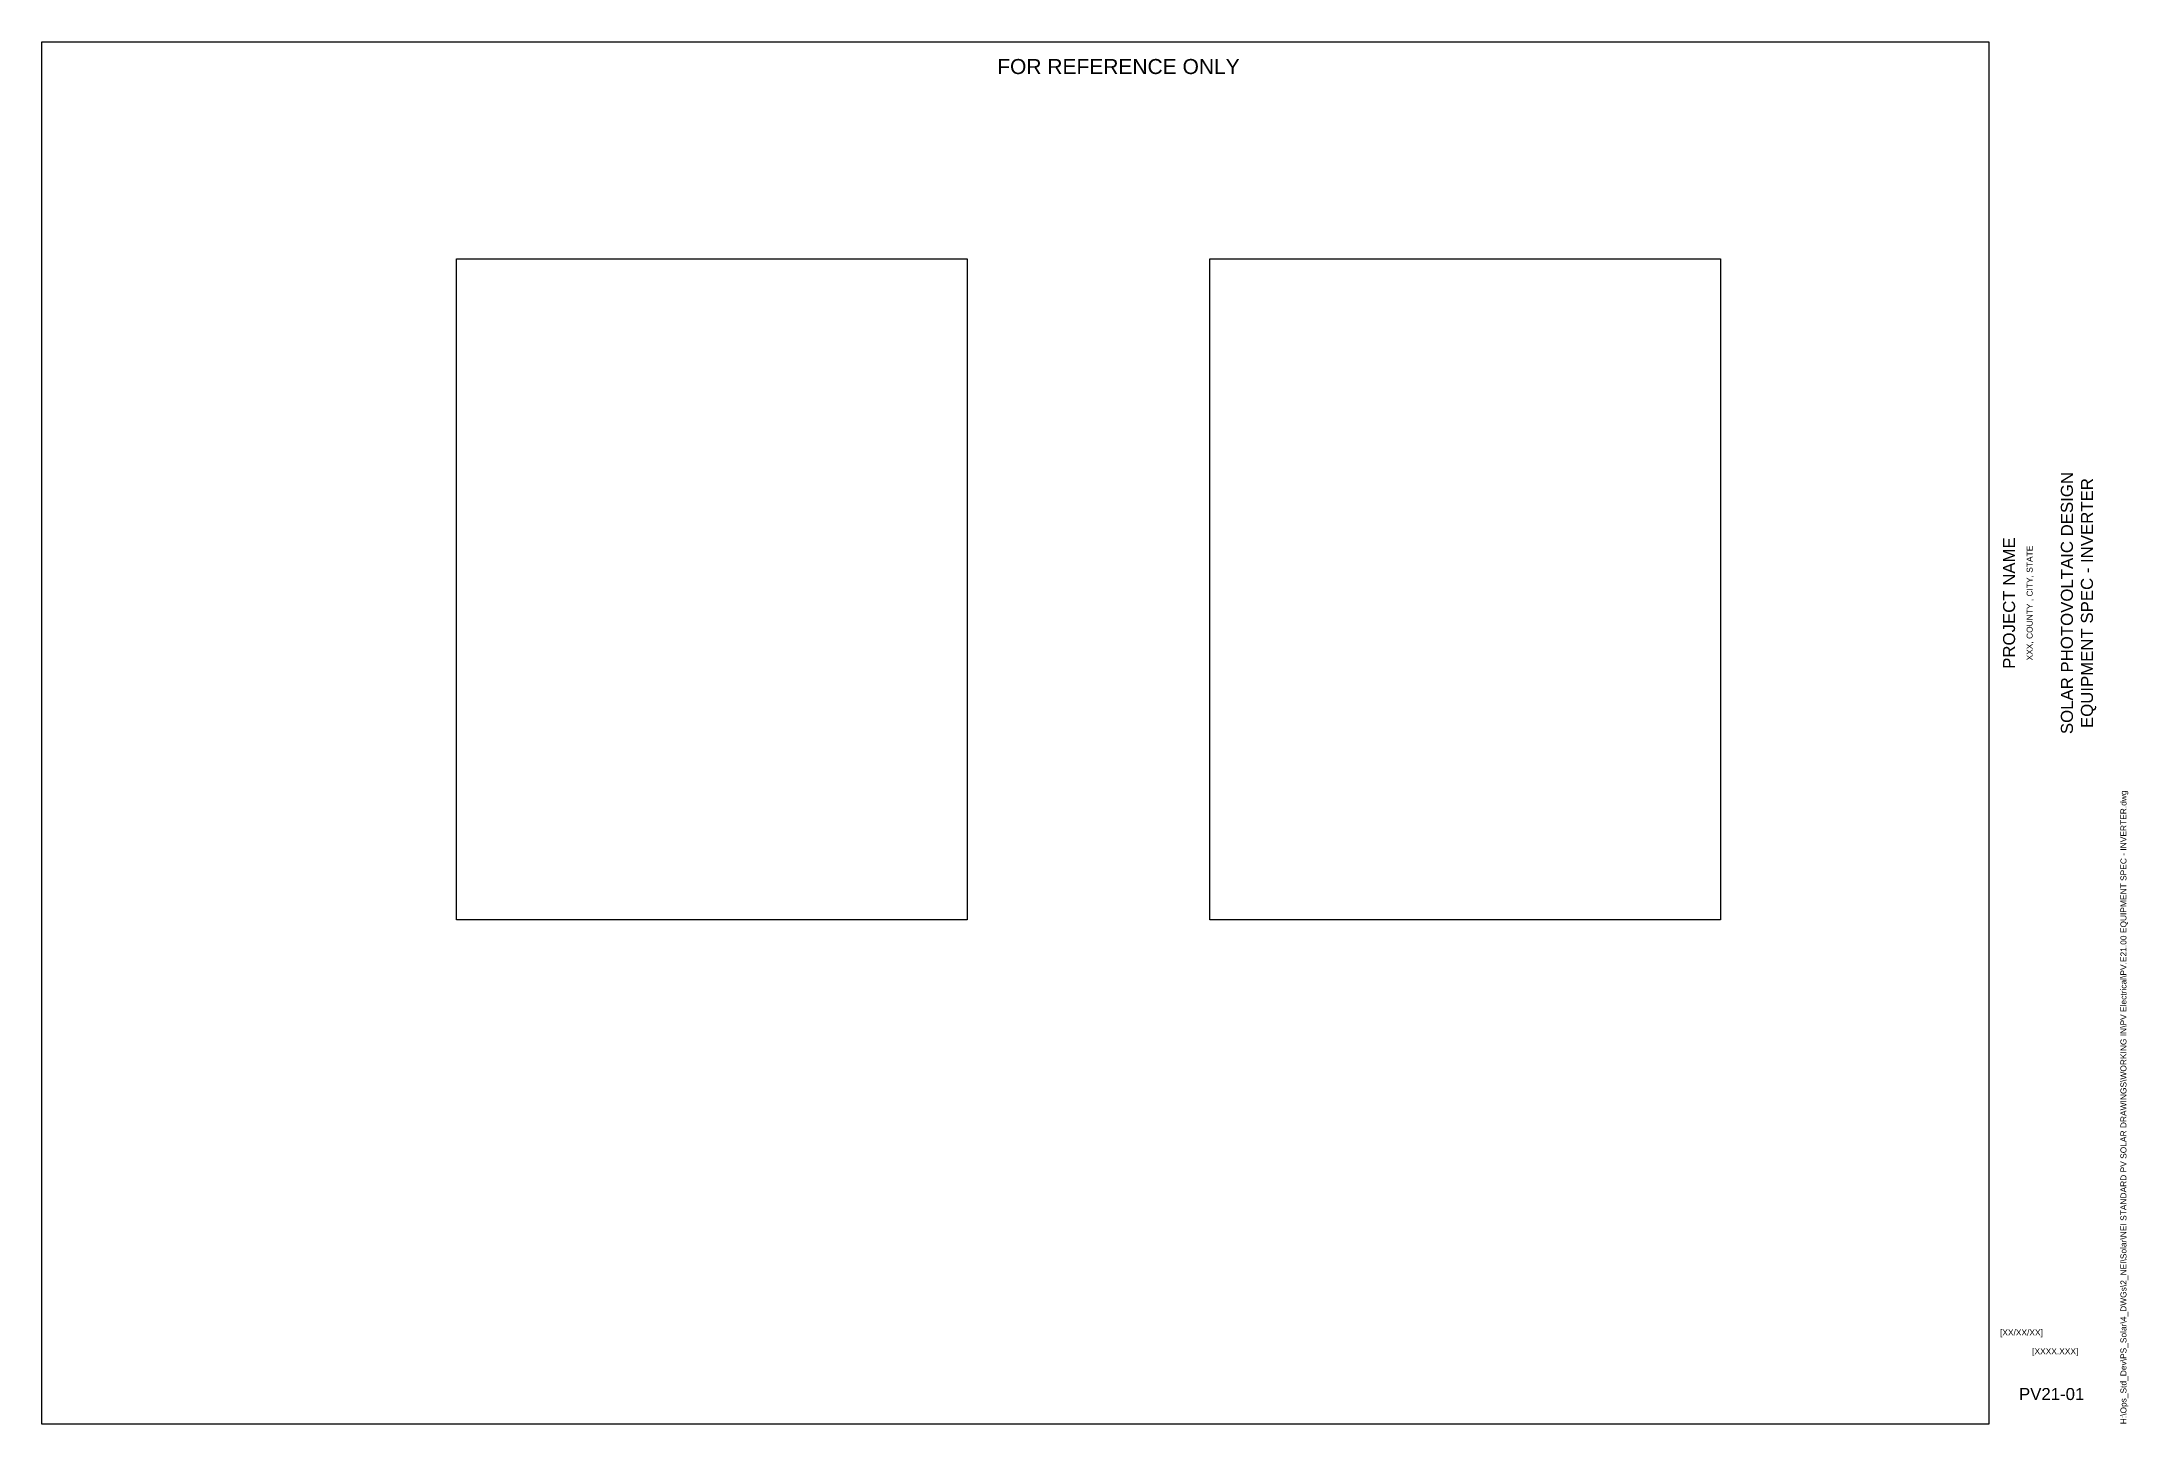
# Paper-space layout 'PV.E21.00 EQUIPMENT SPEC - INVERTER' of a CAD drawing. Header units: feet, sheet in inches. Extents: x 0 to 34.7, y 0 to 23.
import ezdxf
from ezdxf.enums import TextEntityAlignment as Align

# ---------------------------------------------------------------- set-up
doc = ezdxf.new("R2010")
doc.units = ezdxf.units.FT
doc.header["$MEASUREMENT"] = 0
doc.layers.add('G-ANNO-TEXT', color=1, linetype='Continuous')
doc.layers.add('G-ANNO-TTBL', color=1, linetype='Continuous')
doc.layers.add('G-NPLT', color=67, linetype='Continuous', plot=False)
doc.layers.add('VP', color=31, linetype='Continuous', plot=False)
doc.styles.add('NEI-A', font='arial.ttf')

psp = doc.layouts.new('PV.E21.00 EQUIPMENT SPEC - INVERTER')

# ---------------------------------------------------------------- linework, layer by layer
at = {"layer": 'G-NPLT'}
for points in [[(6.905, 19.396), (15.405, 19.396), (15.405, 8.396), (6.905, 8.396)], [(19.445, 19.396), (27.945, 19.396), (27.945, 8.396), (19.445, 8.396)]]:
    psp.add_lwpolyline(points, close=True, dxfattribs=at)
at = {"layer": 'VP'}
psp.add_lwpolyline([(0, 23.011), (32.409, 23.011), (32.409, 0), (0, 0)], close=True, dxfattribs=at)

# ---------------------------------------------------------------- texts
at = {"layer": 'G-ANNO-TEXT', "insert": (15.904, 22.723), "char_height": 0.25, "attachment_point": 1, "style": 'NEI-A'}
psp.add_mtext_dynamic_manual_height_columns('FOR REFERENCE ONLY', width=4.26111, gutter_width=1.25, heights=[0], dxfattribs=at)
at = {"layer": 'G-ANNO-TTBL', "style": 'NEI-A'}
psp.add_text('XXX, COUNTY , CITY, STATE', height=0.1, rotation=90, dxfattribs=at).set_placement((33.097, 13.668), align=Align.MIDDLE)
at = {"layer": 'G-ANNO-TTBL', "char_height": 0.2, "attachment_point": 5, "rotation": 90, "style": 'NEI-A'}
for s, width, gutter_width, heights, insert in [('SOLAR PHOTOVOLTAIC DESIGN\\PEQUIPMENT SPEC - INVERTER', 6.78569, 0, [1.376], (33.903, 13.668)), ('PROJECT NAME', 7.8846, 0.5, [0], (32.747, 13.668))]:
    psp.add_mtext_dynamic_manual_height_columns(s, width=width, gutter_width=gutter_width, heights=heights, dxfattribs=dict(at, insert=insert))
at = {"layer": 'G-ANNO-TTBL', "style": 'NEI-A'}
for s, width, insert, char_height, attachment_point in [('[XX/XX/XX]', 0.85482, (32.595, 1.513), 0.1, 4), ('[XXXX.XXX]', 0.85482, (33.515, 1.2), 0.1, 5), ('PV21-01', 1.7218, (33.455, 0.502), 0.2, 5)]:
    psp.add_mtext_dynamic_manual_height_columns(s, width=width, gutter_width=0.5, heights=[0], dxfattribs=dict(at, insert=insert, char_height=char_height, attachment_point=attachment_point))
at = {"layer": 'G-NPLT', "insert": (34.6, 0), "char_height": 0.1, "width": 13.97168, "attachment_point": 1, "rotation": 90, "style": 'NEI-A'}
psp.add_mtext('H:\\\\Ops_Std_Dev\\\\PS_Solar\\\\4_DWGs\\\\2_NEI\\\\Solar\\\\NEI STANDARD PV SOLAR DRAWINGS\\\\WORKING IN\\\\PV Electrical\\\\PV.E21.00 EQUIPMENT SPEC - INVERTER.dwg', dxfattribs=at)

# ---------------------------------------------------------------- viewports
at = {"layer": 'VP'}
vp = psp.add_viewport(center=(16.205, 11.505), size=(32.409, 23.01059), view_center_point=(9777.583, 2519.26), view_height=9204.23495, dxfattribs=at)
vp.dxf.flags = 0x10000  # cut along an outline
vp.dxf.clipping_boundary_handle = psp.add_lwpolyline([(0, 23.011), (32.409, 23.011), (32.409, 0), (0, 0)], format="xyb", close=True, dxfattribs={"invisible": 1}).dxf.handle

doc.saveas('drawing.dxf')
